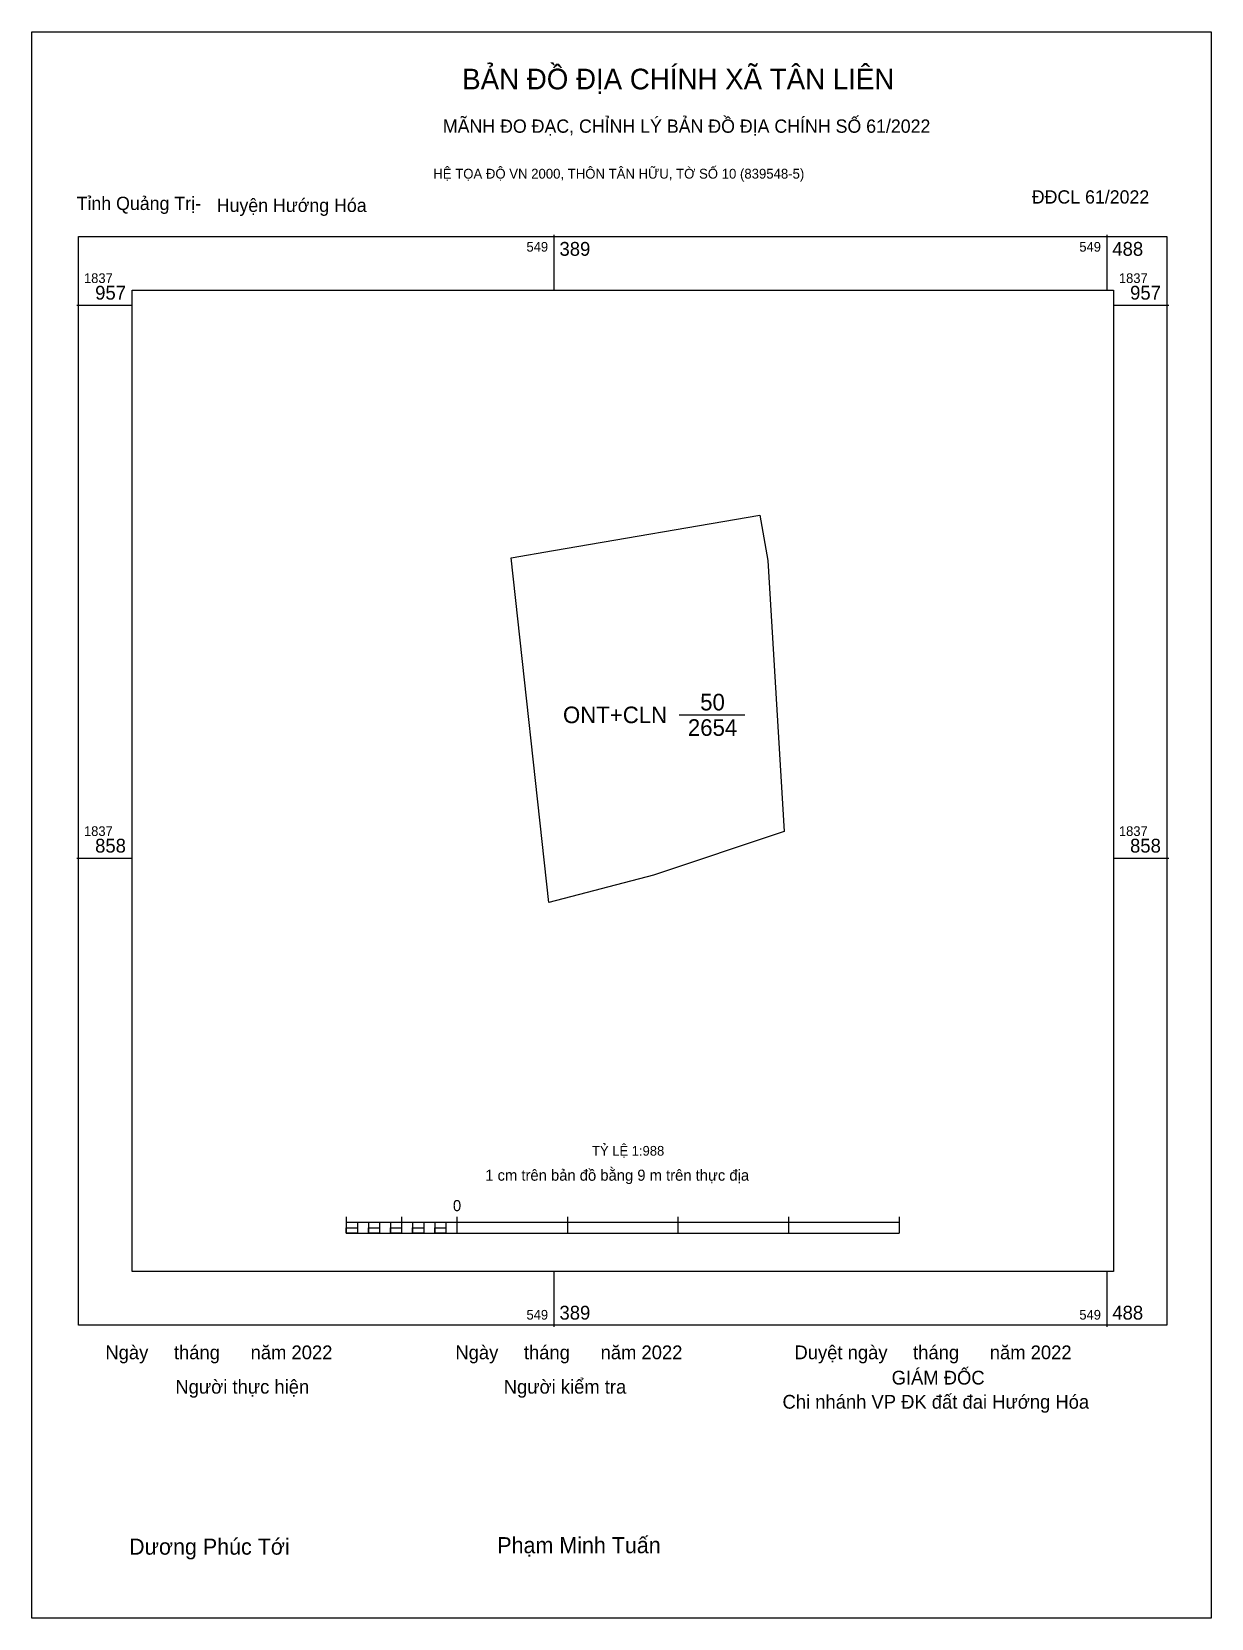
# Model space of a CAD drawing. Extents: x 549296 to 549507, y 1837723 to 1838007.
import ezdxf

# ---------------------------------------------------------------- set-up
doc = ezdxf.new("R2010")
doc.units = 0
for name, color, linetype in [('Level 10', 7, 'Continuous'), ('Level 13', 7, 'Continuous'), ('Level 15', 7, 'Continuous'), ('Level 6', 7, 'Continuous'), ('Level 62', 7, 'Continuous'), ('Level 63', 7, 'Continuous'), ('Level 9', 7, 'Continuous')]:
    doc.layers.add(name, color=color, linetype=linetype)

msp = doc.modelspace()

# ---------------------------------------------------------------- linework, layer by layer
at = {"layer": 'Level 10'}
msp.add_lwpolyline([(549427.77, 1837911.91), (549430.68, 1837863.47), (549407.29, 1837855.68), (549388.57, 1837850.78), (549381.82, 1837912.39), (549389.44, 1837913.69), (549426.34, 1837920.01)], close=True, dxfattribs=at)
at = {"layer": 'Level 15'}
msp.add_lwpolyline([(549296.08, 1838006.5), (549507.09, 1838006.5), (549507.09, 1837722.74), (549296.08, 1837722.74)], close=True, dxfattribs=at)
at = {"layer": 'Level 62'}
msp.add_lwpolyline([(549314.02, 1837960.31), (549489.58, 1837960.31), (549489.58, 1837784.75), (549314.02, 1837784.75)], close=True, dxfattribs=at)
at = {"layer": 'Level 63'}
for p, q in [((549389.5, 1837970.2), (549389.5, 1837960.31)), ((549488.4, 1837970.2), (549488.4, 1837960.31)), ((549304.13, 1837957.6), (549314.02, 1837957.6)), ((549489.58, 1837957.6), (549499.47, 1837957.6)), ((549304.13, 1837858.7), (549314.02, 1837858.7)), ((549489.58, 1837858.7), (549499.47, 1837858.7)), ((549352.35, 1837794.57), (549352.35, 1837791.61)), ((549352.35, 1837793.59), (549451.25, 1837793.59)), ((549354.33, 1837793.59), (549354.33, 1837791.61)), ((549356.31, 1837793.59), (549356.31, 1837791.61)), ((549358.28, 1837793.59), (549358.28, 1837791.61)), ((549360.26, 1837793.59), (549360.26, 1837791.61)), ((549362.24, 1837794.57), (549362.24, 1837791.61)), ((549362.24, 1837793.59), (549362.24, 1837791.61)), ((549364.22, 1837793.59), (549364.22, 1837791.61)), ((549366.2, 1837793.59), (549366.2, 1837791.61)), ((549368.17, 1837793.59), (549368.17, 1837791.61)), ((549370.15, 1837793.59), (549370.15, 1837791.61)), ((549372.13, 1837794.57), (549372.13, 1837791.61)), ((549372.13, 1837793.59), (549372.13, 1837791.61)), ((549391.91, 1837794.57), (549391.91, 1837791.61)), ((549411.69, 1837794.57), (549411.69, 1837791.61)), ((549431.47, 1837794.57), (549431.47, 1837791.61)), ((549451.25, 1837794.57), (549451.25, 1837791.61)), ((549352.35, 1837791.61), (549451.25, 1837791.61)), ((549389.5, 1837784.75), (549389.5, 1837774.86)), ((549488.4, 1837784.75), (549488.4, 1837774.86))]:
    msp.add_line(p, q, dxfattribs=at)
for points in [[(549304.44, 1837969.89), (549499.16, 1837969.89), (549499.16, 1837775.17), (549304.44, 1837775.17)], [(549352.35, 1837792.6), (549354.33, 1837792.6), (549354.33, 1837791.61), (549352.35, 1837791.61)], [(549352.35, 1837792.6), (549354.33, 1837792.6), (549354.33, 1837791.61), (549352.35, 1837791.61)], [(549356.31, 1837792.6), (549358.28, 1837792.6), (549358.28, 1837791.61), (549356.31, 1837791.61)], [(549360.26, 1837792.6), (549362.24, 1837792.6), (549362.24, 1837791.61), (549360.26, 1837791.61)], [(549364.22, 1837792.6), (549366.2, 1837792.6), (549366.2, 1837791.61), (549364.22, 1837791.61)], [(549368.17, 1837792.6), (549370.15, 1837792.6), (549370.15, 1837791.61), (549368.17, 1837791.61)]]:
    msp.add_lwpolyline(points, close=True, dxfattribs=at)
at = {"layer": 'Level 9'}
msp.add_line((549411.88, 1837884.33), (549423.65, 1837884.33), dxfattribs=at)

# ---------------------------------------------------------------- texts
at = {"layer": 'Level 13'}
for s, p in [('50', (549415.66, 1837885.12)), ('ONT+CLN', (549391.12, 1837882.84)), ('2654', (549413.46, 1837880.57))]:
    msp.add_text(s, height=2.967, dxfattribs=at).set_placement(p)
at = {"layer": 'Level 6'}
msp.add_text('TỶ LỆ 1:988', height=1.7386, dxfattribs=at).set_placement((549396.31, 1837805.48))
at = {"layer": 'Level 63'}
for s, height, p in [('BẢN ĐỒ ĐỊA CHÍNH XÃ TÂN LIÊN', 3.7025, (549373.09, 1837996.19)), ('MÃNH ĐO ĐẠC, CHỈNH LÝ BẢN ĐỒ ĐỊA CHÍNH SỐ 61/2022', 2.3758, (549369.63, 1837988.43)), ('HỆ TỌA ĐỘ VN 2000, THÔN TÂN HỮU, TỜ SỐ 10 (839548-5)', 1.7587, (549367.92, 1837980.23)), ('549', 1.731, (549384.59, 1837967.17)), ('389', 2.472, (549390.49, 1837966.43)), ('549', 1.731, (549483.49, 1837967.17)), ('488', 2.472, (549489.39, 1837966.43)), ('1837', 1.731, (549305.43, 1837961.56)), ('1837', 1.731, (549490.57, 1837961.56)), ('957', 2.472, (549307.43, 1837958.59)), ('957', 2.472, (549492.57, 1837958.59)), ('1837', 1.731, (549305.43, 1837862.66)), ('1837', 1.731, (549490.57, 1837862.66)), ('858', 2.472, (549307.42, 1837859.69)), ('858', 2.472, (549492.56, 1837859.69)), ('1 cm trên bản đồ bằng 9 m trên thực địa', 1.978, (549377.21, 1837801)), ('0', 1.98, (549371.43, 1837795.56)), ('389', 2.472, (549390.49, 1837776.16)), ('488', 2.472, (549489.39, 1837776.16)), ('549', 1.731, (549384.59, 1837776.16)), ('549', 1.731, (549483.49, 1837776.16)), ('Ngày     tháng      năm 2022', 2.4609, (549309.26, 1837769.07)), ('Ngày     tháng      năm 2022', 2.4609, (549371.87, 1837769.07)), ('Duyệt ngày     tháng      năm 2022', 2.4609, (549432.53, 1837769.07)), ('GIÁM ĐỐC', 2.461, (549449.91, 1837764.55)), ('Người thực hiện', 2.4609, (549321.78, 1837762.92)), ('Người kiểm tra', 2.4609, (549380.52, 1837762.92)), ('Chi nhánh VP ĐK đất đai Hướng Hóa', 2.4609, (549430.39, 1837760.23)), ('Dương Phúc Tới', 2.8705, (549313.5, 1837734.12)), ('Phạm Minh Tuấn', 2.8705, (549379.37, 1837734.38))]:
    msp.add_text(s, height=height, dxfattribs=at).set_placement(p)
at = {"layer": 'Level 9'}
for s, p in [('ĐĐCL 61/2022', (549474.98, 1837975.77)), ('Tỉnh Quảng Trị-', (549304.11, 1837974.62)), ('Huyện Hướng Hóa', (549329.18, 1837974.27))]:
    msp.add_text(s, height=2.3758, dxfattribs=at).set_placement(p)

doc.saveas('drawing.dxf')
